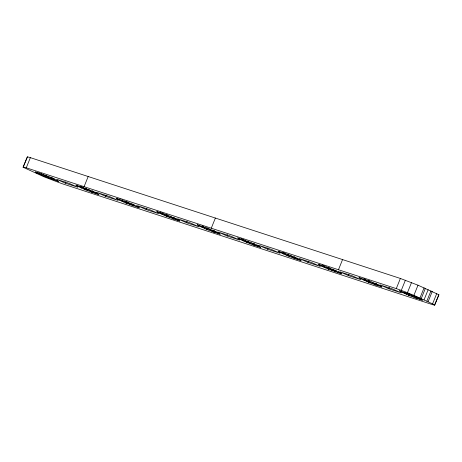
<?xml version="1.0" encoding="UTF-8"?>
<svg xmlns="http://www.w3.org/2000/svg" width="462" height="462" viewBox="0 0 462 462"><rect width="100%" height="100%" fill="white"/><g stroke="black" fill="none" stroke-linecap="round" stroke-linejoin="round"><path stroke-width="0.69" d="M23.1 167.244L27.2 157.086L27.501 156.837L30.371 157.646L400.381 278.459L418 285.198L438.9 294.756L434.8 304.914L434.499 305.163L431.629 304.354L61.619 183.541L44 176.802L23.1 167.244L27.501 156.837M23.4 166.996L26.265 167.804L30.371 157.646M38.6 173.677L39.114 172.407M40.708 174.613L41.222 173.348M41.366 174.907L41.88 173.637M42.816 175.554L43.33 174.284M44.265 176.201L44.774 174.931M44.924 176.49L58.541 181.439L56.618 180.313L57.455 180.584L49.03 176.831L35.412 171.887L37.33 173.013L36.492 172.736L44.924 176.49L45.432 175.219M45.051 176.536L45.565 175.265M45.34 176.628L45.854 175.358M45.628 176.721L46.142 175.456M45.761 176.767L46.275 175.496M47.136 177.321L47.65 176.057M48.504 177.87L49.018 176.6M49.844 178.39L50.358 177.125M51.143 178.886L51.657 177.622M51.317 178.967L51.831 177.697M51.709 179.141L52.218 177.87M52.096 179.314L52.61 178.043M52.27 179.389L52.784 178.124M52.76 179.551L53.274 178.28M53.84 179.903L54.349 178.632M65.275 183.154L77.812 187.249L69.109 183.374L56.578 179.279L65.275 183.154L65.789 181.884M80.486 187.526L81 186.255M81.145 187.82L81.659 186.55M81.803 188.109L82.317 186.844M83.252 188.756L83.766 187.485M84.078 186.677L88.184 176.524M84.702 189.403L85.216 188.132M85.36 189.697L98.978 194.641L97.06 193.514L97.898 193.786L89.466 190.038L75.849 185.089L77.766 186.215L76.929 185.943L85.36 189.697L85.874 188.427M85.493 189.738L86.007 188.467M85.782 189.83L86.29 188.565M86.071 189.928L86.579 188.658M86.198 189.969L86.712 188.698M87.572 190.529L88.086 189.258M88.941 191.072L89.455 189.801M90.286 191.597L90.795 190.327M91.58 192.094L92.094 190.823M91.759 192.169L92.273 190.904M92.146 192.342L92.66 191.072M92.533 192.515L93.047 191.245M92.712 192.596L93.22 191.326M93.197 192.752L93.711 191.487M94.277 193.104L94.791 191.84M95.357 193.457L95.865 192.186M95.842 193.618L96.356 192.348M105.717 196.356L118.255 200.45L109.552 196.575L97.014 192.481L105.717 196.356L106.231 195.085M119.479 200.086L119.987 198.816M121.587 201.022L122.095 199.751M122.245 201.317L122.753 200.046M123.689 201.958L124.203 200.693M125.138 202.604L125.652 201.334M125.797 202.899L139.414 207.842L137.497 206.716L138.334 206.993L129.903 203.24L116.285 198.29L118.208 199.422L117.371 199.145L125.797 202.899L126.311 201.628M125.93 202.939L126.444 201.675M126.218 203.037L126.732 201.767M126.507 203.13L127.021 201.859M126.64 203.17L127.148 201.906M128.014 203.73L128.528 202.46M129.383 204.273L129.891 203.003M130.723 204.799L131.237 203.528M132.022 205.295L132.53 204.025M132.196 205.376L132.71 204.106M132.582 205.55L133.096 204.279M132.969 205.717L133.483 204.452M133.148 205.798L133.662 204.527M133.639 205.96L134.153 204.689M136.284 206.82L136.792 205.55M146.154 209.563L158.691 213.652L149.988 209.783L137.451 205.688L146.154 209.563L146.668 208.293M159.916 213.288L160.43 212.018M161.365 213.935L161.879 212.664M162.023 214.224L162.537 212.959M162.682 214.518L163.196 213.248M164.131 215.165L164.645 213.894M165.581 215.806L166.095 214.541M166.239 216.101L179.857 221.05L177.934 219.924L178.777 220.195L170.345 216.441L156.728 211.498L158.645 212.624L157.808 212.347L166.239 216.101L166.753 214.83M166.366 216.147L166.88 214.876M166.655 216.239L167.169 214.969M166.944 216.332L167.458 215.061M167.077 216.378L167.59 215.107M168.451 216.932L168.965 215.662M169.82 217.481L170.334 216.21M171.159 218L171.673 216.736M172.459 218.497L172.973 217.232M172.638 218.578L173.146 217.307M173.025 218.751L173.533 217.481M173.412 218.924L173.926 217.654M173.585 219L174.099 217.735M174.076 219.161L174.59 217.891M175.156 219.514L175.67 218.243M176.23 219.866L176.744 218.595M177.212 220.183L177.726 218.913M186.59 222.765L199.128 226.859L190.425 222.984L177.893 218.89L186.59 222.765L187.104 221.494M201.802 227.137L202.316 225.866M202.46 227.431L202.974 226.161M203.118 227.72L203.632 226.455M204.568 228.367L205.082 227.096M206.017 229.013L206.531 227.743M206.676 229.308L220.293 234.251L218.376 233.125L219.213 233.397L210.782 229.649L197.164 224.699L199.087 225.826L198.244 225.554L206.676 229.308L207.19 228.037M206.809 229.348L207.322 228.078M207.097 229.441L207.611 228.17M207.386 229.539L207.9 228.268M207.513 229.579L208.027 228.309M208.893 230.14L209.402 228.869M210.256 230.682L210.77 229.412M211.273 228.211L215.373 218.052M211.602 231.208L212.116 229.937M212.895 231.705L213.409 230.434M213.074 231.78L213.588 230.509M213.461 231.953L213.975 230.682M213.848 232.126L214.362 230.856M214.027 232.207L214.541 230.936M214.518 232.363L215.026 231.098M215.592 232.715L216.106 231.445M217.157 233.229L217.671 231.959M227.033 235.967L239.57 240.061L230.867 236.186L218.33 232.091L227.033 235.967L227.547 234.696M240.794 239.697L241.303 238.427M242.244 240.338L242.752 239.068M242.902 240.633L243.41 239.362M243.561 240.927L244.069 239.657M245.01 241.568L245.518 240.304M246.454 242.215L246.968 240.945M247.112 242.51L260.73 247.453L258.812 246.327L259.65 246.604L251.218 242.85L237.601 237.901L239.524 239.033L238.687 238.756L247.112 242.51L247.626 241.239M247.245 242.55L247.759 241.285M247.534 242.648L248.048 241.378M247.823 242.741L248.337 241.47M247.955 242.781L248.469 241.516M249.33 243.341L249.844 242.071M250.699 243.884L251.213 242.614M252.038 244.41L252.552 243.139M253.338 244.906L253.852 243.636M253.511 244.987L254.025 243.717M253.898 245.16L254.412 243.89M254.291 245.328L254.799 244.063M254.464 245.409L254.978 244.138M256.029 245.923L256.543 244.652M257.109 246.269L257.623 245.004M258.091 246.593L258.599 245.322M267.469 249.174L280.007 253.263L271.304 249.393L258.766 245.299L267.469 249.174L267.983 247.903M282.68 253.546L283.194 252.275M283.339 253.834L283.853 252.57M283.997 254.129L284.511 252.858M285.447 254.776L285.961 253.505M286.896 255.417L287.41 254.152M287.555 255.711L301.172 260.66L299.249 259.534L300.092 259.806L291.661 256.052L278.043 251.109L279.96 252.235L279.123 251.957L287.555 255.711L288.069 254.441M287.687 255.757L288.196 254.487M287.97 255.85L288.484 254.579M288.259 255.942L288.773 254.672M288.392 255.988L288.906 254.718M289.766 256.543L290.28 255.272M291.135 257.091L291.649 255.821M292.475 257.611L292.989 256.346M293.774 258.108L294.288 256.843M293.953 258.189L294.461 256.918M294.34 258.362L294.854 257.091M294.727 258.535L295.241 257.265M294.9 258.61L295.414 257.346M295.391 258.772L295.905 257.501M296.471 259.124L296.985 257.854M297.545 259.477L298.059 258.206M307.911 262.376L320.443 266.47L311.74 262.595L299.209 258.501L307.911 262.376L308.42 261.105M321.668 266.1L322.181 264.83M323.117 266.747L323.631 265.477M323.775 267.042L324.289 265.771M324.434 267.331L324.948 266.066M325.883 267.977L326.397 266.707M327.333 268.624L327.847 267.354M327.991 268.919L341.609 273.862L339.691 272.736L340.529 273.007L332.097 269.254L318.48 264.31L320.403 265.436L319.56 265.165L327.991 268.919L328.505 267.648M328.124 268.959L328.638 267.689M328.413 269.051L328.927 267.781M328.701 269.15L329.215 267.879M328.829 269.19L329.342 267.92M330.209 269.75L330.717 268.48M331.572 270.293L332.086 269.023M332.917 270.819L333.431 269.548M334.211 271.315L334.725 270.045M334.39 271.39L334.904 270.12M334.777 271.564L335.291 270.293M335.164 271.737L335.678 270.466M335.343 271.818L335.857 270.547M335.834 271.974L336.342 270.709M338.461 269.739L342.567 259.58M337.988 272.678L338.502 271.408M348.348 275.577L360.886 279.672L352.183 275.797L339.645 271.702L348.348 275.577L348.862 274.307M363.559 279.949L364.068 278.678M364.218 280.243L364.726 278.973M364.876 280.538L365.39 279.267M366.326 281.179L366.834 279.914M367.775 281.826L368.283 280.555M368.433 282.12L382.051 287.064L380.128 285.938L380.965 286.215L372.539 282.461L358.922 277.512L360.839 278.638L360.002 278.367L368.433 282.12L368.942 280.85M368.561 282.161L369.074 280.89M368.849 282.259L369.363 280.988M369.138 282.351L369.652 281.081M369.271 282.392L369.785 281.121M370.645 282.952L371.159 281.681M372.014 283.495L372.528 282.224M373.354 284.02L373.868 282.75M374.653 284.517L375.167 283.246M374.826 284.598L375.34 283.327M375.213 284.765L375.727 283.501M375.606 284.938L376.114 283.674M375.779 285.019L376.293 283.749M376.27 285.181L376.784 283.911M377.35 285.533L377.858 284.263M378.424 285.88L378.938 284.615M388.785 288.779L401.322 292.873L392.619 288.998L380.082 284.91L388.785 288.779L389.299 287.514M26.265 167.804L396.281 288.617L400.381 278.459M396.281 288.617L401.282 290.373L405.388 280.22M404.654 293.445L405.168 292.175M405.313 293.74L405.827 292.469M406.762 294.386L407.276 293.116M401.282 290.373L407.409 292.723L411.515 282.565M408.212 295.027L408.726 293.763M408.87 295.322L422.487 300.271L420.564 299.145L421.408 299.416L412.976 295.663L399.359 290.719L401.276 291.845L400.438 291.568L408.87 295.322L409.384 294.051M409.003 295.368L409.511 294.098M409.292 295.461L409.8 294.19M409.58 295.553L410.089 294.282M409.707 295.599L410.221 294.329M411.082 296.154L411.596 294.883M412.451 296.702L412.964 295.432M434.8 304.914L413.9 295.351L418 285.198M413.796 297.222L414.304 295.957M415.09 297.719L415.604 296.454M415.269 297.799L415.777 296.529M415.656 297.973L416.17 296.702M416.043 298.146L416.557 296.875M416.222 298.221L416.73 296.951M416.707 298.383L417.221 297.112M417.787 298.735L418.301 297.464M419.352 299.243L419.866 297.978M419.987 297.967L424.087 287.814M421.263 298.539L425.363 288.38M424.064 299.786L428.17 289.628M426.871 301.033L430.971 290.875M428.147 301.599L432.247 291.447M432.64 303.696L436.746 293.543M434.499 305.163L438.9 294.756M407.409 292.723L413.9 295.351"/></g></svg>
